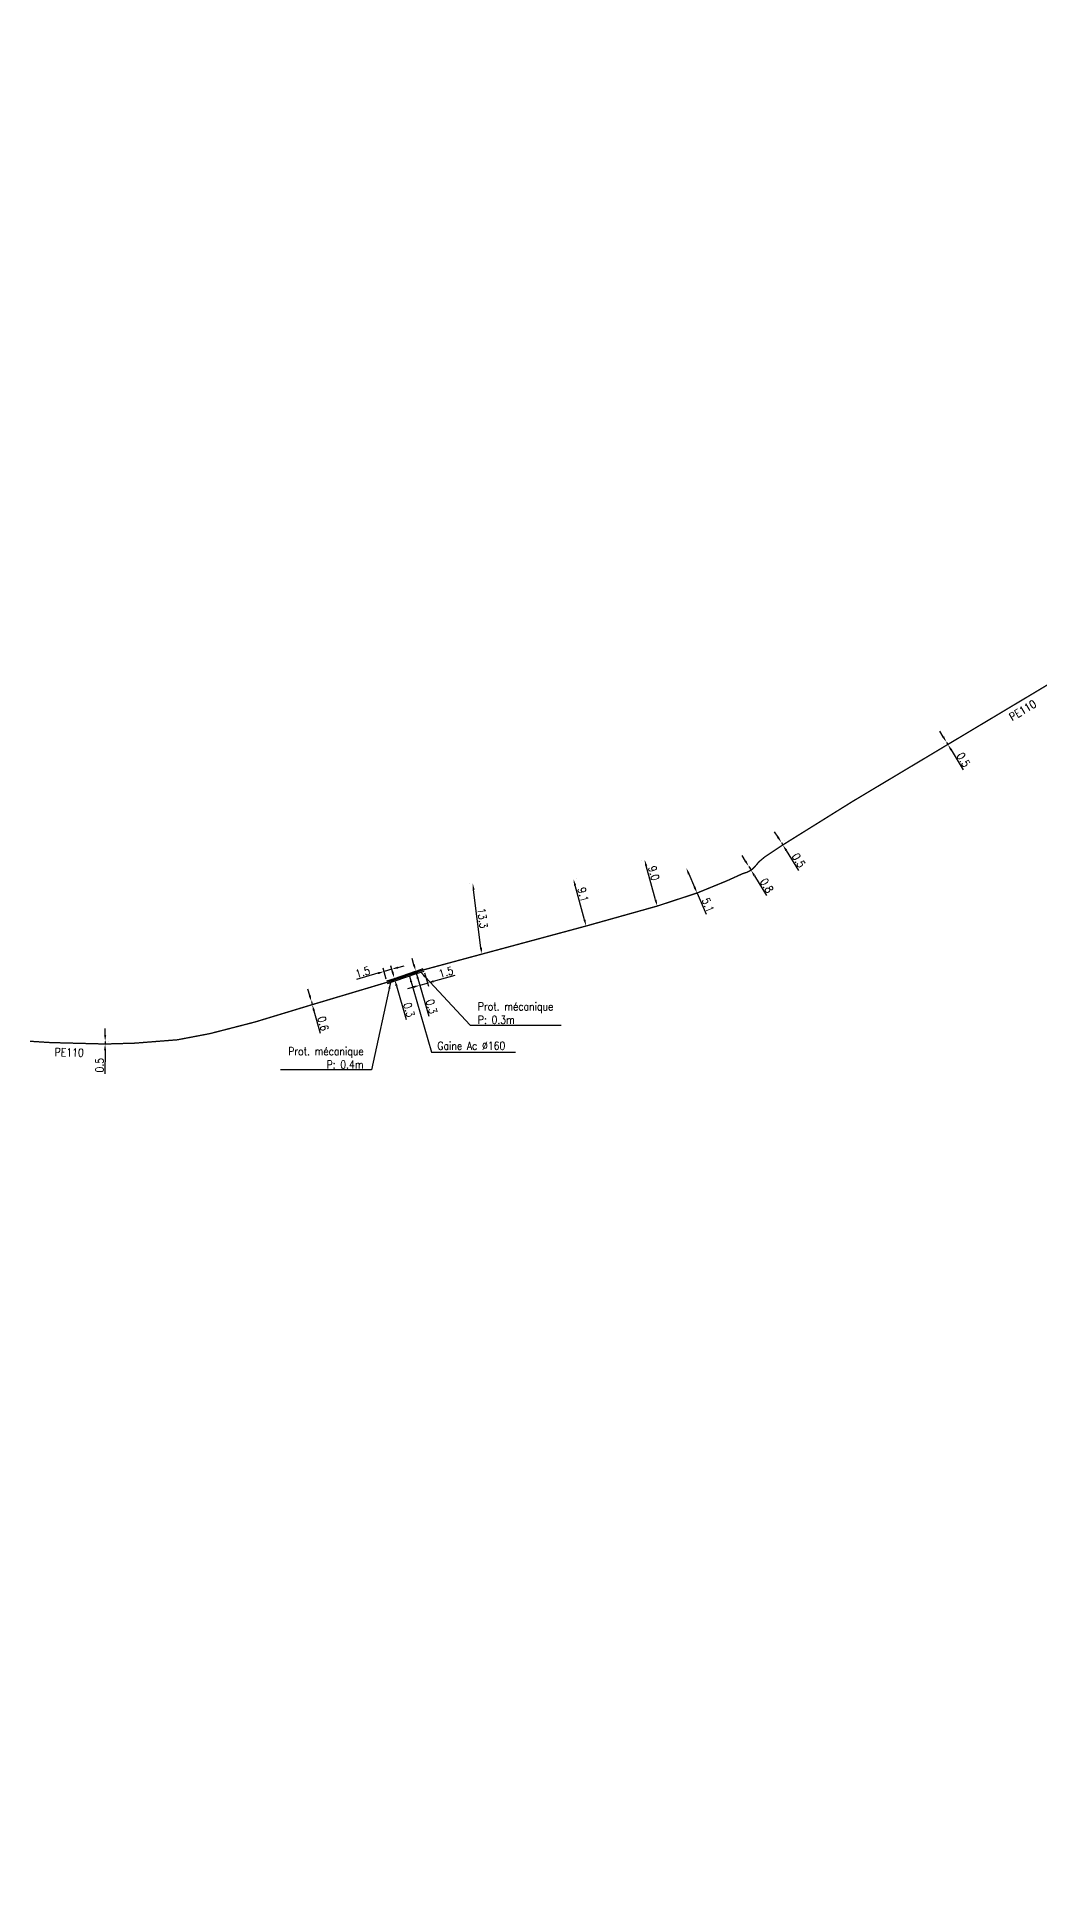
# Model space of a CAD drawing. Header units: millimetres. Extents: x 183000 to 183920, y 151989 to 153001.
# Drawn here: x 183254.5 to 183442.5, y 152499.4 to 152847.1 of the extents above; entities that cross this region are included whole.
import ezdxf
from ezdxf.enums import TextEntityAlignment as Align

# ---------------------------------------------------------------- set-up
doc = ezdxf.new("R2010")
doc.units = ezdxf.units.MM
doc.header["$MEASUREMENT"] = 0
doc.header["$PDMODE"] = 34
doc.linetypes.add('L_100_PE', pattern=[14, 10, -1.5, 1, -1.5])
doc.layers.get('DEFPOINTS').update_dxf_attribs({"linetype": 'CONTINUOUS'})
for name, color, linetype in [('L_140', 3, 'CONTINUOUS'), ('L_400', 7, 'CONTINUOUS'), ('L_420', 7, 'CONTINUOUS')]:
    doc.layers.add(name, color=color, linetype=linetype)
doc.styles.get("Standard").update_dxf_attribs({"font": 'romans.shx', "width": 0.85})
doc.dimstyles.get("Standard").update_dxf_attribs({"dimtxt": 1.5, "dimasz": 1.2, "dimexe": 0.625, "dimexo": 0.625, "dimgap": 0.25, "dimtad": 1, "dimdec": 1, "dimzin": 0, "dimdsep": 46, "dimtxsty": 'Standard', "dimcen": -0.5, "dimadec": 0, "dimazin": 0, "dimtfac": 1, "dimtdec": 1, "dimtmove": 0, "dimatfit": 3, "dimfxl": 1, "dimtolj": 1, "dimtzin": 0, "dimarcsym": 0})

# ---------------------------------------------------------------- blocks, each defined once
blk = doc.blocks.new('*D18')
at = {"layer": 'DEFPOINTS', "color": 0, "linetype": 'Continuous'}
for p in [(183267.25, 152658.36), (183267.25, 152658.36), (183267.26, 152658.86)]:
    blk.add_point(p, dxfattribs=at)
at = {"layer": 'L_140', "color": 0, "linetype": 'Continuous', "lineweight": -2}
for p, q in [((183267.26, 152658.86), (183267.25, 152658.36)), ((183267.26, 152660.06), (183267.27, 152661.26)), ((183267.88, 152658.86), (183267.88, 152658.86)), ((183267.24, 152657.16), (183267.21, 152652.79))]:
    blk.add_line(p, q, dxfattribs=at)
at = {"layer": 'L_140', "color": 0, "linetype": 'Continuous'}
for points in [[(183267.04, 152657.16), (183267.44, 152657.16), (183267.25, 152658.36)], [(183267.06, 152660.06), (183267.46, 152660.06), (183267.26, 152658.86)]]:
    blk.add_solid(points, dxfattribs=at)
at = {"layer": 'L_140', "color": 0, "linetype": 'Continuous', "insert": (183266.22, 152654.38), "char_height": 1.5, "attachment_point": 5, "rotation": 89.5978}
blk.add_mtext('\\A1;0.5', dxfattribs=at)
blk = doc.blocks.new('*D19')
at = {"layer": 'DEFPOINTS', "color": 0, "linetype": 'Continuous'}
for p in [(183305.93, 152666.32), (183306.09, 152665.74), (183306.09, 152665.74)]:
    blk.add_point(p, dxfattribs=at)
at = {"layer": 'L_140', "color": 0, "linetype": 'Continuous', "lineweight": -2}
for p, q in [((183305.61, 152667.48), (183305.28, 152668.63)), ((183305.93, 152666.32), (183306.09, 152665.74)), ((183306.42, 152664.59), (183307.6, 152660.38))]:
    blk.add_line(p, q, dxfattribs=at)
at = {"layer": 'L_140', "color": 0, "linetype": 'Continuous'}
for points in [[(183305.8, 152667.53), (183305.41, 152667.42), (183305.93, 152666.32)], [(183306.61, 152664.64), (183306.22, 152664.53), (183306.09, 152665.74)]]:
    blk.add_solid(points, dxfattribs=at)
at = {"layer": 'L_140', "color": 0, "linetype": 'Continuous', "insert": (183308.13, 152662.18), "char_height": 1.5, "attachment_point": 5, "rotation": 285.6581}
blk.add_mtext('\\A1;0.6', dxfattribs=at)
blk = doc.blocks.new('*D20')
at = {"layer": 'DEFPOINTS', "color": 0, "linetype": 'Continuous'}
for p in [(183321.48, 152670.71), (183321.57, 152670.42), (183321.57, 152670.42)]:
    blk.add_point(p, dxfattribs=at)
at = {"layer": 'L_420', "color": 0, "linetype": 'Continuous', "lineweight": -2}
for p, q in [((183321.15, 152671.86), (183320.82, 152673.01)), ((183321.48, 152670.71), (183321.57, 152670.42)), ((183321.9, 152669.27), (183323.71, 152662.96)), ((183322.09, 152670.88), (183322.09, 152670.88))]:
    blk.add_line(p, q, dxfattribs=at)
at = {"layer": 'L_420', "color": 0, "linetype": 'Continuous'}
for points in [[(183321.35, 152671.91), (183320.96, 152671.8), (183321.48, 152670.71)], [(183322.09, 152669.32), (183321.71, 152669.21), (183321.57, 152670.42)]]:
    blk.add_solid(points, dxfattribs=at)
at = {"layer": 'L_420', "color": 0, "linetype": 'Continuous', "insert": (183324.24, 152664.76), "char_height": 1.5, "attachment_point": 5, "rotation": 286.0489}
blk.add_mtext('\\A1;0.3', dxfattribs=at)
blk = doc.blocks.new('*D21')
at = {"layer": 'DEFPOINTS', "color": 0, "linetype": 'Continuous'}
for p in [(183319.56, 152671.95), (183320.15, 152669.94), (183321.48, 152670.71)]:
    blk.add_point(p, dxfattribs=at)
at = {"layer": 'L_420', "color": 0, "linetype": 'Continuous', "lineweight": -2}
for p, q in [((183319.97, 152670.54), (183319.39, 152672.55)), ((183321.01, 152672.37), (183319.56, 152671.95)), ((183321.31, 152671.31), (183320.83, 152672.97)), ((183322.16, 152672.7), (183323.31, 152673.03)), ((183318.41, 152671.62), (183314.39, 152670.46))]:
    blk.add_line(p, q, dxfattribs=at)
at = {"layer": 'L_420', "color": 0, "linetype": 'Continuous'}
for points in [[(183318.36, 152671.81), (183318.47, 152671.43), (183319.56, 152671.95)], [(183322.1, 152672.89), (183322.21, 152672.51), (183321.01, 152672.37)]]:
    blk.add_solid(points, dxfattribs=at)
at = {"layer": 'L_420', "color": 0, "linetype": 'Continuous', "insert": (183315.55, 152671.84), "char_height": 1.5, "attachment_point": 5, "rotation": 16.0489}
blk.add_mtext('\\A1;1.5', dxfattribs=at)
blk = doc.blocks.new('*D22')
at = {"layer": 'DEFPOINTS', "color": 0, "linetype": 'Continuous'}
for p in [(183325.49, 152672.07), (183326.99, 152672.27), (183327.7, 152669.79)]:
    blk.add_point(p, dxfattribs=at)
at = {"layer": 'L_420', "color": 0, "linetype": 'Continuous', "lineweight": -2}
for p, q in [((183325.11, 152669.04), (183323.96, 152668.71)), ((183325.66, 152671.47), (183326.43, 152668.77)), ((183326.26, 152669.37), (183327.7, 152669.79)), ((183327.16, 152671.67), (183327.88, 152669.19)), ((183328.86, 152670.12), (183332.88, 152671.28))]:
    blk.add_line(p, q, dxfattribs=at)
at = {"layer": 'L_420', "color": 0, "linetype": 'Continuous'}
for points in [[(183325.05, 152669.24), (183325.16, 152668.85), (183326.26, 152669.37)], [(183328.8, 152670.31), (183328.91, 152669.93), (183327.7, 152669.79)]]:
    blk.add_solid(points, dxfattribs=at)
at = {"layer": 'L_420', "color": 0, "linetype": 'Continuous', "insert": (183331.17, 152671.83), "char_height": 1.5, "attachment_point": 5, "rotation": 16.0489}
blk.add_mtext('\\A1;1.5', dxfattribs=at)
blk = doc.blocks.new('*D23')
at = {"layer": 'DEFPOINTS', "color": 0, "linetype": 'Continuous'}
for p in [(183325.49, 152672.07), (183325.57, 152671.79), (183325.57, 152671.79)]:
    blk.add_point(p, dxfattribs=at)
at = {"layer": 'L_420', "color": 0, "linetype": 'Continuous', "lineweight": -2}
for p, q in [((183325.15, 152673.23), (183324.82, 152674.38)), ((183324.88, 152671.9), (183324.88, 152671.9)), ((183325.49, 152672.07), (183325.57, 152671.79)), ((183325.9, 152670.63), (183327.93, 152663.58))]:
    blk.add_line(p, q, dxfattribs=at)
at = {"layer": 'L_420', "color": 0, "linetype": 'Continuous'}
for points in [[(183325.35, 152673.28), (183324.96, 152673.17), (183325.49, 152672.07)], [(183326.09, 152670.69), (183325.71, 152670.58), (183325.57, 152671.79)]]:
    blk.add_solid(points, dxfattribs=at)
at = {"layer": 'L_420', "color": 0, "linetype": 'Continuous', "insert": (183328.45, 152665.38), "char_height": 1.5, "attachment_point": 5, "rotation": 286.0489}
blk.add_mtext('\\A1;0.3', dxfattribs=at)
blk = doc.blocks.new('*D24')
at = {"layer": 'DEFPOINTS', "color": 0, "linetype": 'Continuous'}
for p in [(183336.2, 152688.45), (183336.2, 152688.45), (183337.87, 152675.21)]:
    blk.add_point(p, dxfattribs=at)
at = {"layer": 'L_140', "color": 0, "linetype": 'Continuous', "lineweight": -2}
for p, q in [((183335.58, 152688.37), (183335.58, 152688.37)), ((183337.72, 152676.4), (183336.35, 152687.26))]:
    blk.add_line(p, q, dxfattribs=at)
at = {"layer": 'L_140', "color": 0, "linetype": 'Continuous'}
for points in [[(183336.55, 152687.28), (183336.15, 152687.23), (183336.2, 152688.45)], [(183337.92, 152676.43), (183337.52, 152676.38), (183337.87, 152675.21)]]:
    blk.add_solid(points, dxfattribs=at)
at = {"layer": 'L_140', "color": 0, "linetype": 'Continuous', "insert": (183338.03, 152681.95), "char_height": 1.5, "attachment_point": 5, "rotation": 277.2125}
blk.add_mtext('\\A1;13.3', dxfattribs=at)
blk = doc.blocks.new('*D25')
at = {"layer": 'DEFPOINTS', "color": 0, "linetype": 'Continuous'}
for p in [(183355.07, 152689.26), (183355.07, 152689.26), (183357.46, 152680.48)]:
    blk.add_point(p, dxfattribs=at)
at = {"layer": 'L_140', "color": 0, "linetype": 'Continuous', "lineweight": -2}
for p, q in [((183355.67, 152689.43), (183355.67, 152689.43)), ((183357.14, 152681.64), (183355.38, 152688.1)), ((183358.06, 152680.65), (183358.06, 152680.65))]:
    blk.add_line(p, q, dxfattribs=at)
at = {"layer": 'L_140', "color": 0, "linetype": 'Continuous'}
for points in [[(183355.57, 152688.16), (183355.19, 152688.05), (183355.07, 152689.26)], [(183357.33, 152681.69), (183356.95, 152681.59), (183357.46, 152680.48)]]:
    blk.add_solid(points, dxfattribs=at)
at = {"layer": 'L_140', "color": 0, "linetype": 'Continuous', "insert": (183356.89, 152686.36), "char_height": 1.5, "attachment_point": 5, "rotation": 285.2295}
blk.add_mtext('\\A1;9.1', dxfattribs=at)
blk = doc.blocks.new('*D26')
at = {"layer": 'DEFPOINTS', "color": 0, "linetype": 'Continuous'}
for p in [(183368.41, 152692.89), (183368.41, 152692.89), (183370.8, 152684.22)]:
    blk.add_point(p, dxfattribs=at)
at = {"layer": 'L_140', "color": 0, "linetype": 'Continuous', "lineweight": -2}
for p, q in [((183367.81, 152692.73), (183367.81, 152692.73)), ((183370.48, 152685.37), (183368.73, 152691.74)), ((183370.19, 152684.05), (183370.19, 152684.05))]:
    blk.add_line(p, q, dxfattribs=at)
at = {"layer": 'L_140', "color": 0, "linetype": 'Continuous'}
for points in [[(183368.92, 152691.79), (183368.53, 152691.68), (183368.41, 152692.89)], [(183370.67, 152685.43), (183370.28, 152685.32), (183370.79, 152684.22)]]:
    blk.add_solid(points, dxfattribs=at)
at = {"layer": 'L_140', "color": 0, "linetype": 'Continuous', "insert": (183370.14, 152690.38), "char_height": 1.5, "attachment_point": 5, "rotation": 285.3712}
blk.add_mtext('\\A1;9.0', dxfattribs=at)
blk = doc.blocks.new('*D27')
at = {"layer": 'DEFPOINTS', "color": 0, "linetype": 'Continuous'}
for p in [(183376.23, 152691.34), (183376.23, 152691.34), (183378.25, 152686.66)]:
    blk.add_point(p, dxfattribs=at)
at = {"layer": 'L_140', "color": 0, "linetype": 'Continuous', "lineweight": -2}
for p, q in [((183376.7, 152690.24), (183377.78, 152687.76)), ((183378.25, 152686.66), (183379.96, 152682.72))]:
    blk.add_line(p, q, dxfattribs=at)
at = {"layer": 'L_140', "color": 0, "linetype": 'Continuous'}
for points in [[(183376.89, 152690.32), (183376.52, 152690.16), (183376.23, 152691.34)], [(183377.96, 152687.84), (183377.59, 152687.68), (183378.25, 152686.66)]]:
    blk.add_solid(points, dxfattribs=at)
at = {"layer": 'L_140', "color": 0, "linetype": 'Continuous', "insert": (183380.32, 152684.4), "char_height": 1.5, "attachment_point": 5, "rotation": 293.4153}
blk.add_mtext('\\A1;5.1', dxfattribs=at)
blk = doc.blocks.new('*D28')
at = {"layer": 'DEFPOINTS', "color": 0, "linetype": 'Continuous'}
for p in [(183387.94, 152691.64), (183388.38, 152690.93), (183388.38, 152690.93)]:
    blk.add_point(p, dxfattribs=at)
at = {"layer": 'L_140', "color": 0, "linetype": 'Continuous', "lineweight": -2}
for p, q in [((183387.32, 152692.66), (183386.69, 152693.69)), ((183387.94, 152691.64), (183388.38, 152690.93)), ((183389.01, 152689.9), (183391.3, 152686.18))]:
    blk.add_line(p, q, dxfattribs=at)
at = {"layer": 'L_140', "color": 0, "linetype": 'Continuous'}
for points in [[(183387.49, 152692.77), (183387.15, 152692.56), (183387.94, 152691.64)], [(183389.18, 152690.01), (183388.84, 152689.8), (183388.38, 152690.93)]]:
    blk.add_solid(points, dxfattribs=at)
at = {"layer": 'L_140', "color": 0, "linetype": 'Continuous', "insert": (183391.32, 152688.05), "char_height": 1.5, "attachment_point": 5, "rotation": 301.531}
blk.add_mtext('\\A1;0.8', dxfattribs=at)
blk = doc.blocks.new('*D29')
at = {"layer": 'DEFPOINTS', "color": 0, "linetype": 'Continuous'}
for p in [(183394.06, 152696.09), (183394.33, 152695.67), (183394.33, 152695.67)]:
    blk.add_point(p, dxfattribs=at)
at = {"layer": 'L_140', "color": 0, "linetype": 'Continuous', "lineweight": -2}
for p, q in [((183393.43, 152697.11), (183392.8, 152698.13)), ((183394.59, 152696.42), (183394.6, 152696.43)), ((183394.07, 152696.1), (183394.33, 152695.67)), ((183394.97, 152694.65), (183397.29, 152690.91))]:
    blk.add_line(p, q, dxfattribs=at)
at = {"layer": 'L_140', "color": 0, "linetype": 'Continuous'}
for points in [[(183393.6, 152697.22), (183393.26, 152697.01), (183394.07, 152696.1)], [(183395.14, 152694.76), (183394.8, 152694.54), (183394.33, 152695.67)]]:
    blk.add_solid(points, dxfattribs=at)
at = {"layer": 'L_140', "color": 0, "linetype": 'Continuous', "insert": (183397.3, 152692.79), "char_height": 1.5, "attachment_point": 5, "rotation": 301.883}
blk.add_mtext('\\A1;0.5', dxfattribs=at)
blk = doc.blocks.new('*D30')
at = {"layer": 'DEFPOINTS', "color": 0, "linetype": 'Continuous'}
for p in [(183425.02, 152714.94), (183425.02, 152714.93), (183425.28, 152714.51)]:
    blk.add_point(p, dxfattribs=at)
at = {"layer": 'L_140', "color": 0, "linetype": 'Continuous', "lineweight": -2}
for p, q in [((183424.4, 152715.96), (183423.77, 152716.98)), ((183424.49, 152714.61), (183424.49, 152714.61)), ((183425.02, 152714.93), (183425.28, 152714.51)), ((183425.9, 152713.48), (183428.17, 152709.74))]:
    blk.add_line(p, q, dxfattribs=at)
at = {"layer": 'L_140', "color": 0, "linetype": 'Continuous'}
for points in [[(183424.57, 152716.06), (183424.23, 152715.85), (183425.02, 152714.93)], [(183426.07, 152713.58), (183425.73, 152713.38), (183425.28, 152714.51)]]:
    blk.add_solid(points, dxfattribs=at)
at = {"layer": 'L_140', "color": 0, "linetype": 'Continuous', "insert": (183428.2, 152711.62), "char_height": 1.5, "attachment_point": 5, "rotation": 301.2855}
blk.add_mtext('\\A1;0.5', dxfattribs=at)

msp = doc.modelspace()

# ---------------------------------------------------------------- linework, layer by layer
at = {"layer": 'L_140', "linetype": 'L_100_PE', "const_width": 0.25, "flags": 128}
msp.add_lwpolyline([(183252.05, 152397.96), (183248.25, 152401.54), (183247.81, 152401.27), (183246.87, 152400.9), (183246.2, 152400.64), (183245.64, 152400.44), (183244.95, 152400.36), (183244.23, 152400.41), (183243.29, 152400.52, -0.106564), (183243.19, 152400.56), (183241.58, 152401.53), (183237.97, 152404.02), (183233.04, 152407.33), (183224.18, 152413.23), (183221.43, 152415.1), (183215.15, 152419.33), (183208.28, 152423.76), (183199.91, 152428.64), (183194.16, 152431.76), (183187.28, 152435.44), (183181.33, 152438.4), (183180.73, 152438.7), (183180.21, 152439.64), (183180.21, 152439.64), (183180.21, 152439.64), (183178.97, 152440.26), (183161.21, 152449.11), (183155.53, 152452.81), (183151.06, 152457.98), (183149.19, 152462.99), (183149.08, 152467.77), (183148.97, 152472.05), (183149.54, 152474.49), (183150.99, 152478.24), (183153.73, 152483.75), (183163.69, 152499.59), (183166.77, 152504.19), (183168.62, 152506.78), (183176.01, 152516.59), (183181.3, 152523.18), (183186.44, 152529.74), (183190.61, 152535.21), (183193.83, 152540.43), (183195.5, 152544.55), (183196.5, 152547.23), (183198.31, 152552.63, -0.089435), (183198.35, 152552.71), (183198.7, 152553.14, -0.008579), (183198.71, 152553.15), (183198.84, 152553.3, 0.07507), (183198.88, 152553.36), (183198.99, 152553.61, 0.054364), (183199, 152553.66), (183199.08, 152554.03, 0.063762), (183199.08, 152554.1), (183199.04, 152554.51, -0.05906), (183199.04, 152554.57), (183199.17, 152555.61), (183199.17, 152555.61), (183199.17, 152555.61), (183199.17, 152555.61), (183199.17, 152555.61), (183199.45, 152557.86), (183202.61, 152572.02), (183202.96, 152573.06), (183204.51, 152577.98), (183206.23, 152583.46), (183208.28, 152589.39), (183213.31, 152604.95), (183213.32, 152604.96, 0.166804), (183213.31, 152605.13), (183213.26, 152605.26, -0.049107), (183213.25, 152605.31), (183213.22, 152605.5, -0.140408), (183213.24, 152605.63), (183213.53, 152606.36), (183213.83, 152607.04), (183215.88, 152611.89), (183223.71, 152630.04), (183235.75, 152645.91), (183237.17, 152648.11), (183240.14, 152653.37), (183241.77, 152655.67), (183242.12, 152656.35), (183242.12, 152656.35), (183242.63, 152657.45, -0.107508), (183242.63, 152657.45), (183243.85, 152658.53, -0.175439), (183244.18, 152658.77), (183245.93, 152659.15), (183247.63, 152659.24), (183251.34, 152658.99), (183257, 152658.63), (183267.25, 152658.36), (183272.82, 152658.52), (183280.81, 152659.15), (183286.91, 152660.31), (183295.34, 152662.48), (183306.09, 152665.74), (183320.27, 152669.97), (183326.9, 152672.24), (183339.91, 152675.75), (183357.46, 152680.48), (183370.8, 152684.22), (183378.25, 152686.66), (183383.97, 152689), (183386.75, 152690.27), (183387.53, 152690.52), (183387.89, 152690.7), (183388.38, 152690.93), (183388.95, 152691.45), (183389.48, 152692.05), (183389.81, 152692.47), (183391.01, 152693.47), (183394.33, 152695.67), (183394.33, 152695.67), (183407.42, 152703.83), (183448.34, 152728.29), (183448.7, 152728.5), (183448.98, 152728.57), (183449.31, 152728.57), (183449.52, 152728.53), (183450.91, 152728.55), (183452.95, 152727.94), (183473.53, 152716.93), (183477.84, 152714.62), (183487.03, 152709.71), (183501.37, 152701.32), (183532.69, 152684.96), (183549.96, 152673.82), (183569.88, 152656.53), (183583.34, 152647.06), (183589.84, 152642.41), (183593.29, 152646), (183600.3, 152641.14), (183612.4, 152636.59), (183637.73, 152629.26), (183666.57, 152619.55), (183667.66, 152615.18, 0.091037), (183682.38, 152618.14), (183702.7, 152627.71, 0.003149), (183715.46, 152633.81, 0.077889), (183721.05, 152640.23), (183743.34, 152671.28), (183755.25, 152688.62), (183766.41, 152704.7), (183776.51, 152718.89), (183789.18, 152737.85), (183791.76, 152742.37), (183796.58, 152753.73), (183801.97, 152766.41), (183824.2, 152821.94), (183827.92, 152830.72), (183831.3, 152836.12), (183836.84, 152846.96)], format="xyb", dxfattribs=at)
at = {"layer": 'L_400'}
for p, q in [((183321.49, 152670.65), (183325.48, 152672.04)), ((183321.65, 152670.18), (183325.64, 152671.56))]:
    msp.add_line(p, q, dxfattribs=at)
at = {"layer": 'L_420', "ltscale": 0.1}
for p, q in [((183325.49, 152672.02), (183326.91, 152672.5)), ((183325.65, 152671.55), (183327.07, 152672.03)), ((183320.07, 152670.17), (183321.49, 152670.66)), ((183320.23, 152669.7), (183321.65, 152670.18))]:
    msp.add_line(p, q, dxfattribs=at)

# ---------------------------------------------------------------- texts
at = {"layer": 'L_140', "linetype": 'Continuous', "width": 0.85}
for rotation, p in [(30.8676, (183439.31, 152720.9)), (358.5151, (183260.52, 152656.78))]:
    msp.add_text('PE110', height=1.5, rotation=rotation, dxfattribs=at).set_placement(p, align=Align.MIDDLE)
at = {"layer": 'L_420', "linetype": 'Continuous', "char_height": 1.5}
for s, insert, attachment_point in [('Prot. mécanique{\\Fromans.shx|c1;\\PP: 0.}3{\\Fromans.shx|c1;m}', (183337.14, 152662.15), 7), ('Gaine Ac %%c160', (183329.56, 152657.29), 7), ('Prot. mécanique{\\Fromans.shx|c1;\\PP}: {\\Fromans.shx|c1;0.4}m', (183315.73, 152653.75), 9)]:
    msp.add_mtext(s, dxfattribs=dict(at, insert=insert, attachment_point=attachment_point))

# ---------------------------------------------------------------- dimensions: what is measured, and where the dimension line sits
at = {"layer": 'L_140', "linetype": 'Continuous'}
for base, p1, p2, angle, picture, middle in [((183425.02, 152714.93), (183425.28, 152714.51), (183425.02, 152714.94), 301.2855, '*D30', (183427.35, 152711.1)), ((183394.33, 152695.67), (183394.06, 152696.09), (183394.33, 152695.67), 301.883, '*D29', (183396.45, 152692.26)), ((183368.41, 152692.89), (183370.8, 152684.22), (183368.41, 152692.89), 285.3712, '*D26', (183369.17, 152690.12)), ((183388.38, 152690.93), (183387.94, 152691.64), (183388.38, 152690.93), 301.531, '*D28', (183390.47, 152687.53)), ((183355.07, 152689.26), (183357.46, 152680.48), (183355.07, 152689.26), 285.2295, '*D25', (183355.93, 152686.1)), ((183376.23, 152691.34), (183378.25, 152686.66), (183376.23, 152691.34), 293.4153, '*D27', (183379.4, 152684.01)), ((183336.2, 152688.45), (183337.87, 152675.21), (183336.2, 152688.45), 277.2125, '*D24', (183337.03, 152681.83)), ((183306.09, 152665.74), (183305.93, 152666.32), (183306.09, 152665.74), 285.6581, '*D19', (183307.17, 152661.91)), ((183267.25, 152658.36), (183267.26, 152658.86), (183267.25, 152658.36), 89.5978, '*D18', (183267.22, 152654.38))]:
    dim = msp.add_linear_dim(base=base, p1=p1, p2=p2, angle=angle, dimstyle='Standard', dxfattribs=at)
    dim.commit()
    dim.dimension.update_dxf_attribs({"geometry": picture, "text_midpoint": middle, "dimtype": 160})
at = {"layer": 'L_420', "linetype": 'Continuous'}
for base, p1, p2, angle, picture, middle in [((183319.56, 152671.95), (183321.48, 152670.71), (183320.15, 152669.94), 16.0489, '*D21', (183315.82, 152670.88)), ((183321.57, 152670.42), (183321.48, 152670.71), (183321.57, 152670.42), 286.0489, '*D20', (183323.27, 152664.48)), ((183327.7, 152669.79), (183325.49, 152672.07), (183326.99, 152672.27), 16.0489, '*D22', (183331.45, 152670.87)), ((183325.57, 152671.79), (183325.49, 152672.07), (183325.57, 152671.79), 286.0489, '*D23', (183327.49, 152665.1))]:
    dim = msp.add_linear_dim(base=base, p1=p1, p2=p2, angle=angle, dimstyle='Standard', dxfattribs=at)
    dim.commit()
    dim.dimension.update_dxf_attribs({"geometry": picture, "text_midpoint": middle, "dimtype": 160})

# ---------------------------------------------------------------- leaders
at = {"layer": 'L_420', "linetype": 'Continuous', "annotation_type": 0, "has_hookline": 1, "text_width": 15.6}
for points, hookline_direction in [([(183326.43, 152671.81), (183335.69, 152661.9), (183336.89, 152661.9)], 0), ([(183320.79, 152669.91), (183317.18, 152653.5), (183315.98, 152653.5)], 1)]:
    msp.add_leader(points, dimstyle='Standard', override={"dimgap": 0.25, "dimtad": 1}, dxfattribs=dict(at, hookline_direction=hookline_direction))
at = {"layer": 'L_420', "linetype": 'Continuous', "annotation_type": 0, "has_hookline": 1, "hookline_direction": 0, "text_width": 14.33}
msp.add_leader([(183324.32, 152671.1), (183328.45, 152656.85), (183329.65, 152656.85)], dimstyle='Standard', dxfattribs=at)

doc.saveas('drawing.dxf')
